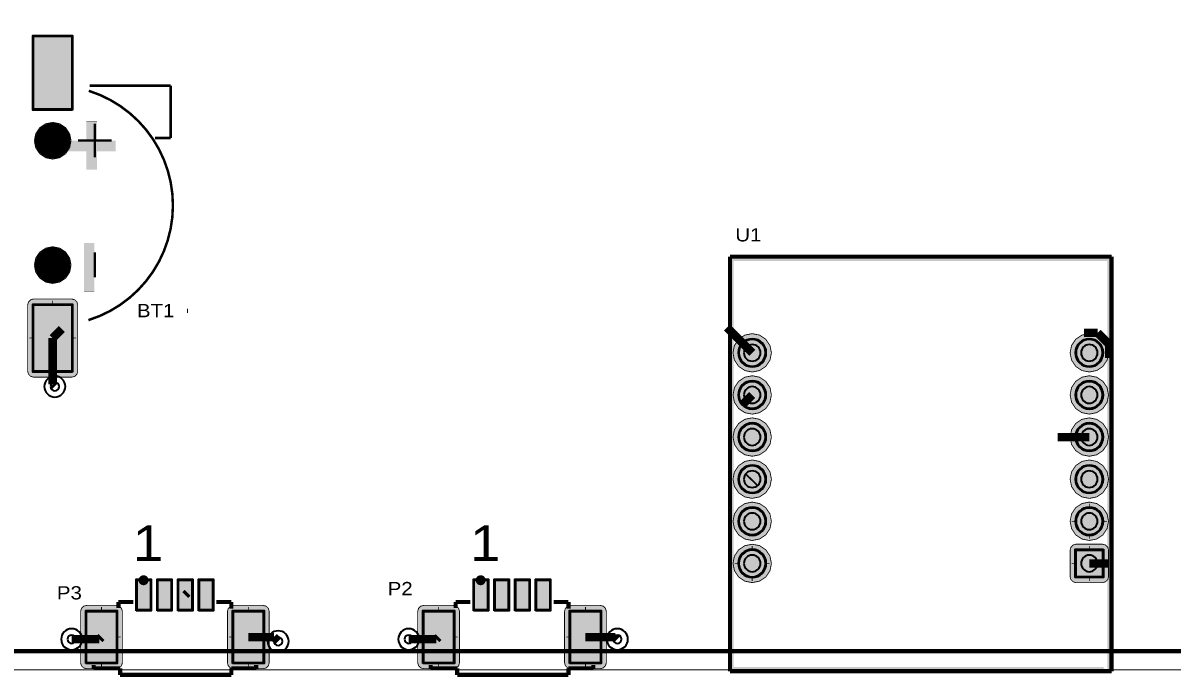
# Model space of a CAD drawing. Extents: x 0 to 215, y -148 to 39.
# Drawn here: x 72.1 to 141.4, y -108.1 to -68.6 of the extents above; entities that cross this region are included whole.
import ezdxf
from ezdxf.enums import TextEntityAlignment as Align

# ---------------------------------------------------------------- set-up
doc = ezdxf.new("R2010")
doc.units = 0
doc.header["$MEASUREMENT"] = 0
for name, color, linetype in [('BOARD-OUTLINE-LAYER', 6, 'CONTINUOUS'), ('BOTTOM-LAYER', 5, 'CONTINUOUS'), ('BOTTOM-PASTE-MASK-LAYER', 16, 'CONTINUOUS'), ('BOTTOM-SOLDER-MASK-LAYER', 200, 'CONTINUOUS'), ('DOCUMENT-LAYER', 7, 'CONTINUOUS'), ('HOLE-LAYER', 250, 'CONTINUOUS'), ('MULTI-LAYER', 9, 'CONTINUOUS'), ('TOP-LAYER', 1, 'CONTINUOUS'), ('TOP-PASTE-MASK-LAYER', 8, 'CONTINUOUS'), ('TOP-SILKSCREEN-LAYER', 40, 'CONTINUOUS'), ('TOP-SOLDER-MASK-LAYER', 216, 'CONTINUOUS')]:
    doc.layers.add(name, color=color, linetype=linetype)
doc.styles.get("Standard").update_dxf_attribs({"font": 'arial.ttf'})

msp = doc.modelspace()

# ---------------------------------------------------------------- hatches: boundary and pattern name
at = {"layer": 'BOTTOM-LAYER'}
for points in [[(72.806, -75.729), (72.89, -76.153), (73.131, -76.513), (73.49, -76.753), (73.914, -76.837), (74.338, -76.753), (74.698, -76.513), (74.938, -76.153), (75.022, -75.729), (74.938, -75.305), (74.698, -74.946), (74.338, -74.705), (73.914, -74.621), (73.49, -74.705), (73.131, -74.946), (72.89, -75.305)], [(72.806, -83.229), (72.89, -83.653), (73.131, -84.013), (73.49, -84.253), (73.914, -84.337), (74.338, -84.253), (74.698, -84.013), (74.938, -83.653), (75.022, -83.229), (74.938, -82.805), (74.698, -82.446), (74.338, -82.205), (73.914, -82.121), (73.49, -82.205), (73.131, -82.446), (72.89, -82.805)], [(117.236, -88.519), (117.148, -88.076), (116.897, -87.7), (116.521, -87.449), (116.078, -87.361), (115.635, -87.449), (115.259, -87.7), (115.008, -88.076), (114.92, -88.519), (115.008, -88.962), (115.259, -89.338), (115.635, -89.589), (116.078, -89.677), (116.521, -89.589), (116.897, -89.338), (117.148, -88.962)], [(115.278, -88.519, 1), (116.878, -88.519, 1)], [(137.556, -88.519), (137.468, -88.076), (137.217, -87.7), (136.841, -87.449), (136.398, -87.361), (135.955, -87.449), (135.579, -87.7), (135.328, -88.076), (135.24, -88.519), (135.328, -88.962), (135.579, -89.338), (135.955, -89.589), (136.398, -89.677), (136.841, -89.589), (137.217, -89.338), (137.468, -88.962)], [(135.598, -88.519, 1), (137.198, -88.519, 1)], [(117.236, -91.059), (117.148, -90.616), (116.897, -90.24), (116.521, -89.989), (116.078, -89.901), (115.635, -89.989), (115.259, -90.24), (115.008, -90.616), (114.92, -91.059), (115.008, -91.502), (115.259, -91.878), (115.635, -92.129), (116.078, -92.217), (116.521, -92.129), (116.897, -91.878), (117.148, -91.502)], [(115.278, -91.059, 1), (116.878, -91.059, 1)], [(135.598, -91.059, 1), (137.198, -91.059, 1)], [(117.236, -93.599), (117.148, -93.156), (116.897, -92.78), (116.521, -92.529), (116.078, -92.441), (115.635, -92.529), (115.259, -92.78), (115.008, -93.156), (114.92, -93.599), (115.008, -94.042), (115.259, -94.418), (115.635, -94.669), (116.078, -94.757), (116.521, -94.669), (116.897, -94.418), (117.148, -94.042)], [(115.278, -93.599, 1), (116.878, -93.599, 1)], [(137.556, -93.599), (137.468, -93.156), (137.217, -92.78), (136.841, -92.529), (136.398, -92.441), (135.955, -92.529), (135.579, -92.78), (135.328, -93.156), (135.24, -93.599), (135.328, -94.042), (135.579, -94.418), (135.955, -94.669), (136.398, -94.757), (136.841, -94.669), (137.217, -94.418), (137.468, -94.042)], [(135.598, -93.599, 1), (137.198, -93.599, 1)], [(117.236, -96.139), (117.148, -95.696), (116.897, -95.32), (116.521, -95.069), (116.078, -94.981), (115.635, -95.069), (115.259, -95.32), (115.008, -95.696), (114.92, -96.139), (115.008, -96.582), (115.259, -96.958), (115.635, -97.209), (116.078, -97.297), (116.521, -97.209), (116.897, -96.958), (117.148, -96.582)], [(115.278, -96.139, 1), (116.878, -96.139, 1)], [(137.556, -96.139), (137.468, -95.696), (137.217, -95.32), (136.841, -95.069), (136.398, -94.981), (135.955, -95.069), (135.579, -95.32), (135.328, -95.696), (135.24, -96.139), (135.328, -96.582), (135.579, -96.958), (135.955, -97.209), (136.398, -97.297), (136.841, -97.209), (137.217, -96.958), (137.468, -96.582)], [(135.598, -96.139, 1), (137.198, -96.139, 1)], [(117.236, -98.679), (117.148, -98.236), (116.897, -97.86), (116.521, -97.609), (116.078, -97.521), (115.635, -97.609), (115.259, -97.86), (115.008, -98.236), (114.92, -98.679), (115.008, -99.122), (115.259, -99.498), (115.635, -99.749), (116.078, -99.837), (116.521, -99.749), (116.897, -99.498), (117.148, -99.122)], [(137.556, -98.679), (137.468, -98.236), (137.217, -97.86), (136.841, -97.609), (136.398, -97.521), (135.955, -97.609), (135.579, -97.86), (135.328, -98.236), (135.24, -98.679), (135.328, -99.122), (135.579, -99.498), (135.955, -99.749), (136.398, -99.837), (136.841, -99.749), (137.217, -99.498), (137.468, -99.122)], [(115.278, -98.679, 1), (116.878, -98.679, 1)], [(135.598, -98.679, 1), (137.198, -98.679, 1)], [(117.236, -101.219), (117.148, -100.776), (116.897, -100.4), (116.521, -100.149), (116.078, -100.061), (115.635, -100.149), (115.259, -100.4), (115.008, -100.776), (114.92, -101.219), (115.008, -101.662), (115.259, -102.038), (115.635, -102.289), (116.078, -102.377), (116.521, -102.289), (116.897, -102.038), (117.148, -101.662)], [(115.278, -101.219, 1), (116.878, -101.219, 1)], [(135.598, -100.061), (135.419, -100.109), (135.288, -100.24), (135.24, -100.419), (135.24, -102.019), (135.288, -102.198), (135.419, -102.329), (135.598, -102.377), (137.198, -102.377), (137.377, -102.329), (137.508, -102.198), (137.556, -102.019), (137.556, -100.419), (137.508, -100.24), (137.377, -100.109), (137.198, -100.061)], [(137.198, -100.419), (137.198, -102.019), (135.598, -102.019), (135.598, -100.419)]]:
    msp.add_hatch(color=256, dxfattribs=at).paths.add_polyline_path(points)
at = {"layer": 'BOTTOM-PASTE-MASK-LAYER'}
for points in [[(115.278, -88.519, 1), (116.878, -88.519, 1)], [(135.598, -88.519, 1), (137.198, -88.519, 1)], [(115.278, -91.059, 1), (116.878, -91.059, 1)], [(135.598, -91.059, 1), (137.198, -91.059, 1)], [(115.278, -93.599, 1), (116.878, -93.599, 1)], [(135.598, -93.599, 1), (137.198, -93.599, 1)], [(115.278, -96.139, 1), (116.878, -96.139, 1)], [(135.598, -96.139, 1), (137.198, -96.139, 1)], [(115.278, -98.679, 1), (116.878, -98.679, 1)], [(135.598, -98.679, 1), (137.198, -98.679, 1)], [(115.278, -101.219, 1), (116.878, -101.219, 1)], [(137.198, -100.419), (137.198, -102.019), (135.598, -102.019), (135.598, -100.419)]]:
    msp.add_hatch(color=256, dxfattribs=at).paths.add_polyline_path(points)
at = {"layer": 'BOTTOM-SOLDER-MASK-LAYER'}
for points in [[(115.228, -88.519, 1), (116.928, -88.519, 1)], [(135.548, -88.519, 1), (137.248, -88.519, 1)], [(115.228, -91.059, 1), (116.928, -91.059, 1)], [(135.548, -91.059, 1), (137.248, -91.059, 1)], [(115.228, -93.599, 1), (116.928, -93.599, 1)], [(135.548, -93.599, 1), (137.248, -93.599, 1)], [(115.228, -96.139, 1), (116.928, -96.139, 1)], [(135.548, -96.139, 1), (137.248, -96.139, 1)], [(115.228, -98.679, 1), (116.928, -98.679, 1)], [(135.548, -98.679, 1), (137.248, -98.679, 1)], [(115.228, -101.219, 1), (116.928, -101.219, 1)], [(137.248, -100.369), (137.248, -102.069), (135.548, -102.069), (135.548, -100.369)]]:
    msp.add_hatch(color=256, dxfattribs=at).paths.add_polyline_path(points)
at = {"layer": 'DOCUMENT-LAYER'}
for points in [[(76.581, -74.549), (76.581, -77.47), (75.946, -77.47), (75.946, -74.549)], [(76.581, -74.549), (76.581, -77.47), (75.946, -77.47), (75.946, -74.549)], [(74.787, -75.731), (77.708, -75.731), (77.708, -76.366), (74.787, -76.366)], [(74.787, -75.731), (77.708, -75.731), (77.708, -76.366), (74.787, -76.366)], [(76.43, -81.901), (76.43, -84.822), (75.795, -84.822), (75.795, -81.901)], [(76.43, -81.901), (76.43, -84.822), (75.795, -84.822), (75.795, -81.901)], [(137.491, -107.579), (137.491, -82.976), (114.965, -82.976), (114.965, -107.462), (137.188, -107.462), (137.298, -107.526), (137.298, -107.653), (137.188, -107.716), (114.838, -107.716), (114.748, -107.679), (114.711, -107.589), (114.711, -82.849), (114.748, -82.759), (114.838, -82.722), (137.618, -82.722), (137.708, -82.759), (137.745, -82.849), (137.745, -107.579), (137.682, -107.689), (137.555, -107.689)], [(137.491, -107.579), (137.491, -82.976), (114.965, -82.976), (114.965, -107.462), (137.188, -107.462), (137.298, -107.526), (137.298, -107.653), (137.188, -107.716), (114.838, -107.716), (114.748, -107.679), (114.711, -107.589), (114.711, -82.849), (114.748, -82.759), (114.838, -82.722), (137.618, -82.722), (137.708, -82.759), (137.745, -82.849), (137.745, -107.579), (137.682, -107.689), (137.555, -107.689)]]:
    msp.add_hatch(color=256, dxfattribs=at).paths.add_polyline_path(points)
at = {"layer": 'HOLE-LAYER'}
for points in [[(115.578, -88.519, 1), (116.578, -88.519, 1)], [(135.898, -88.519, 1), (136.898, -88.519, 1)], [(115.578, -91.059, 1), (116.578, -91.059, 1)], [(135.898, -91.059, 1), (136.898, -91.059, 1)], [(115.578, -93.599, 1), (116.578, -93.599, 1)], [(135.898, -93.599, 1), (136.898, -93.599, 1)], [(115.578, -96.139, 1), (116.578, -96.139, 1)], [(135.898, -96.139, 1), (136.898, -96.139, 1)], [(115.578, -98.679, 1), (116.578, -98.679, 1)], [(135.898, -98.679, 1), (136.898, -98.679, 1)], [(115.578, -101.219, 1), (116.578, -101.219, 1)], [(135.898, -101.219, 1), (136.898, -101.219, 1)]]:
    msp.add_hatch(color=256, dxfattribs=at).paths.add_polyline_path(points)
at = {"layer": 'MULTI-LAYER'}
for points in [[(73.164, -75.729, 1), (74.664, -75.729, 1)], [(73.164, -75.729, 1), (74.664, -75.729, 1)], [(73.164, -83.229, 1), (74.664, -83.229, 1)], [(73.164, -83.229, 1), (74.664, -83.229, 1)], [(115.278, -88.519, 1), (116.878, -88.519, 1)], [(115.278, -88.519, 1), (116.878, -88.519, 1)], [(115.278, -88.519, 1), (116.878, -88.519, 1)], [(135.598, -88.519, 1), (137.198, -88.519, 1)], [(135.598, -88.519, 1), (137.198, -88.519, 1)], [(135.598, -88.519, 1), (137.198, -88.519, 1)], [(115.278, -91.059, 1), (116.878, -91.059, 1)], [(115.278, -91.059, 1), (116.878, -91.059, 1)], [(115.278, -91.059, 1), (116.878, -91.059, 1)], [(135.598, -91.059, 1), (137.198, -91.059, 1)], [(135.598, -91.059, 1), (137.198, -91.059, 1)], [(135.598, -91.059, 1), (137.198, -91.059, 1)], [(115.278, -93.599, 1), (116.878, -93.599, 1)], [(115.278, -93.599, 1), (116.878, -93.599, 1)], [(115.278, -93.599, 1), (116.878, -93.599, 1)], [(135.598, -93.599, 1), (137.198, -93.599, 1)], [(135.598, -93.599, 1), (137.198, -93.599, 1)], [(135.598, -93.599, 1), (137.198, -93.599, 1)], [(115.278, -96.139, 1), (116.878, -96.139, 1)], [(115.278, -96.139, 1), (116.878, -96.139, 1)], [(115.278, -96.139, 1), (116.878, -96.139, 1)], [(135.598, -96.139, 1), (137.198, -96.139, 1)], [(135.598, -96.139, 1), (137.198, -96.139, 1)], [(135.598, -96.139, 1), (137.198, -96.139, 1)], [(115.278, -98.679, 1), (116.878, -98.679, 1)], [(115.278, -98.679, 1), (116.878, -98.679, 1)], [(115.278, -98.679, 1), (116.878, -98.679, 1)], [(135.598, -98.679, 1), (137.198, -98.679, 1)], [(135.598, -98.679, 1), (137.198, -98.679, 1)], [(135.598, -98.679, 1), (137.198, -98.679, 1)], [(115.278, -101.219, 1), (116.878, -101.219, 1)], [(115.278, -101.219, 1), (116.878, -101.219, 1)], [(115.278, -101.219, 1), (116.878, -101.219, 1)], [(137.198, -100.419), (137.198, -102.019), (135.598, -102.019), (135.598, -100.419)], [(137.198, -100.419), (137.198, -102.019), (135.598, -102.019), (135.598, -100.419)], [(137.198, -100.419), (137.198, -102.019), (135.598, -102.019), (135.598, -100.419)]]:
    msp.add_hatch(color=256, dxfattribs=at).paths.add_polyline_path(points)
at = {"layer": 'TOP-LAYER'}
for points in [[(75.064, -73.829), (72.764, -73.829), (72.764, -69.429), (75.064, -69.429)], [(72.806, -75.729), (72.89, -76.153), (73.131, -76.513), (73.49, -76.753), (73.914, -76.837), (74.338, -76.753), (74.698, -76.513), (74.938, -76.153), (75.022, -75.729), (74.938, -75.305), (74.698, -74.946), (74.338, -74.705), (73.914, -74.621), (73.49, -74.705), (73.131, -74.946), (72.89, -75.305)], [(72.806, -83.229), (72.89, -83.653), (73.131, -84.013), (73.49, -84.253), (73.914, -84.337), (74.338, -84.253), (74.698, -84.013), (74.938, -83.653), (75.022, -83.229), (74.938, -82.805), (74.698, -82.446), (74.338, -82.205), (73.914, -82.121), (73.49, -82.205), (73.131, -82.446), (72.89, -82.805)], [(75.064, -89.987), (75.243, -89.939), (75.374, -89.808), (75.422, -89.629), (75.422, -85.629), (75.374, -85.45), (75.243, -85.319), (75.064, -85.271), (72.764, -85.271), (72.585, -85.319), (72.454, -85.45), (72.406, -85.629), (72.406, -89.629), (72.454, -89.808), (72.585, -89.939), (72.764, -89.987)], [(75.064, -89.629), (72.764, -89.629), (72.764, -85.629), (75.064, -85.629)], [(115.278, -88.519, 1), (116.878, -88.519, 1)], [(135.598, -88.519, 1), (137.198, -88.519, 1)], [(137.556, -91.059), (137.468, -90.616), (137.217, -90.24), (136.841, -89.989), (136.398, -89.901), (135.955, -89.989), (135.579, -90.24), (135.328, -90.616), (135.24, -91.059), (135.328, -91.502), (135.579, -91.878), (135.955, -92.129), (136.398, -92.217), (136.841, -92.129), (137.217, -91.878), (137.468, -91.502)], [(115.278, -91.059, 1), (116.878, -91.059, 1)], [(135.598, -91.059, 1), (137.198, -91.059, 1)], [(117.236, -93.599), (117.148, -93.156), (116.897, -92.78), (116.521, -92.529), (116.078, -92.441), (115.635, -92.529), (115.259, -92.78), (115.008, -93.156), (114.92, -93.599), (115.008, -94.042), (115.259, -94.418), (115.635, -94.669), (116.078, -94.757), (116.521, -94.669), (116.897, -94.418), (117.148, -94.042)], [(115.278, -93.599, 1), (116.878, -93.599, 1)], [(135.598, -93.599, 1), (137.198, -93.599, 1)], [(115.278, -96.139, 1), (116.878, -96.139, 1)], [(135.598, -96.139, 1), (137.198, -96.139, 1)], [(137.556, -98.679), (137.468, -98.236), (137.217, -97.86), (136.841, -97.609), (136.398, -97.521), (135.955, -97.609), (135.579, -97.86), (135.328, -98.236), (135.24, -98.679), (135.328, -99.122), (135.579, -99.498), (135.955, -99.749), (136.398, -99.837), (136.841, -99.749), (137.217, -99.498), (137.468, -99.122)], [(115.278, -98.679, 1), (116.878, -98.679, 1)], [(135.598, -98.679, 1), (137.198, -98.679, 1)], [(117.236, -101.219), (117.148, -100.776), (116.897, -100.4), (116.521, -100.149), (116.078, -100.061), (115.635, -100.149), (115.259, -100.4), (115.008, -100.776), (114.92, -101.219), (115.008, -101.662), (115.259, -102.038), (115.635, -102.289), (116.078, -102.377), (116.521, -102.289), (116.897, -102.038), (117.148, -101.662)], [(115.278, -101.219, 1), (116.878, -101.219, 1)], [(135.598, -100.061), (135.419, -100.109), (135.288, -100.24), (135.24, -100.419), (135.24, -102.019), (135.288, -102.198), (135.419, -102.329), (135.598, -102.377), (137.198, -102.377), (137.377, -102.329), (137.508, -102.198), (137.556, -102.019), (137.556, -100.419), (137.508, -100.24), (137.377, -100.109), (137.198, -100.061)], [(137.198, -100.419), (137.198, -102.019), (135.598, -102.019), (135.598, -100.419)], [(79.005, -104.028), (79.005, -102.228), (79.805, -102.228), (79.805, -104.028)], [(80.255, -104.028), (80.255, -102.228), (81.055, -102.228), (81.055, -104.028)], [(81.505, -104.028), (81.505, -102.228), (82.305, -102.228), (82.305, -104.028)], [(82.755, -104.028), (82.755, -102.228), (83.555, -102.228), (83.555, -104.028)], [(99.325, -104.028), (99.325, -102.228), (100.125, -102.228), (100.125, -104.028)], [(100.575, -104.028), (100.575, -102.228), (101.375, -102.228), (101.375, -104.028)], [(101.825, -104.028), (101.825, -102.228), (102.625, -102.228), (102.625, -104.028)], [(103.075, -104.028), (103.075, -102.228), (103.875, -102.228), (103.875, -104.028)], [(75.597, -107.211), (75.645, -107.39), (75.776, -107.521), (75.955, -107.569), (77.755, -107.569), (77.934, -107.521), (78.065, -107.39), (78.113, -107.211), (78.113, -104.111), (78.065, -103.931), (77.934, -103.8), (77.755, -103.752), (75.955, -103.752), (75.776, -103.8), (75.645, -103.931), (75.597, -104.111)], [(84.447, -107.211), (84.495, -107.39), (84.626, -107.521), (84.805, -107.569), (86.605, -107.569), (86.784, -107.521), (86.915, -107.39), (86.963, -107.211), (86.963, -104.111), (86.915, -103.931), (86.784, -103.8), (86.605, -103.752), (84.805, -103.752), (84.626, -103.8), (84.495, -103.931), (84.447, -104.111)], [(95.917, -107.211), (95.965, -107.39), (96.096, -107.521), (96.275, -107.569), (98.075, -107.569), (98.254, -107.521), (98.385, -107.39), (98.433, -107.211), (98.433, -104.111), (98.385, -103.931), (98.254, -103.8), (98.075, -103.752), (96.275, -103.752), (96.096, -103.8), (95.965, -103.931), (95.917, -104.111)], [(104.767, -107.211), (104.815, -107.39), (104.946, -107.521), (105.125, -107.569), (106.925, -107.569), (107.104, -107.521), (107.235, -107.39), (107.283, -107.211), (107.283, -104.111), (107.235, -103.931), (107.104, -103.8), (106.925, -103.752), (105.125, -103.752), (104.946, -103.8), (104.815, -103.931), (104.767, -104.111)], [(75.955, -107.211), (75.955, -104.111), (77.755, -104.111), (77.755, -107.211)], [(84.805, -107.211), (84.805, -104.111), (86.605, -104.111), (86.605, -107.211)], [(96.275, -107.211), (96.275, -104.111), (98.075, -104.111), (98.075, -107.211)], [(105.125, -107.211), (105.125, -104.111), (106.925, -104.111), (106.925, -107.211)]]:
    msp.add_hatch(color=256, dxfattribs=at).paths.add_polyline_path(points)
at = {"layer": 'TOP-PASTE-MASK-LAYER'}
for points in [[(75.064, -73.829), (72.764, -73.829), (72.764, -69.429), (75.064, -69.429)], [(75.064, -89.629), (72.764, -89.629), (72.764, -85.629), (75.064, -85.629)], [(115.278, -88.519, 1), (116.878, -88.519, 1)], [(135.598, -88.519, 1), (137.198, -88.519, 1)], [(115.278, -91.059, 1), (116.878, -91.059, 1)], [(135.598, -91.059, 1), (137.198, -91.059, 1)], [(115.278, -93.599, 1), (116.878, -93.599, 1)], [(135.598, -93.599, 1), (137.198, -93.599, 1)], [(115.278, -96.139, 1), (116.878, -96.139, 1)], [(135.598, -96.139, 1), (137.198, -96.139, 1)], [(115.278, -98.679, 1), (116.878, -98.679, 1)], [(135.598, -98.679, 1), (137.198, -98.679, 1)], [(115.278, -101.219, 1), (116.878, -101.219, 1)], [(137.198, -100.419), (137.198, -102.019), (135.598, -102.019), (135.598, -100.419)], [(79.005, -104.028), (79.005, -102.228), (79.805, -102.228), (79.805, -104.028)], [(80.255, -104.028), (80.255, -102.228), (81.055, -102.228), (81.055, -104.028)], [(81.505, -104.028), (81.505, -102.228), (82.305, -102.228), (82.305, -104.028)], [(82.755, -104.028), (82.755, -102.228), (83.555, -102.228), (83.555, -104.028)], [(99.325, -104.028), (99.325, -102.228), (100.125, -102.228), (100.125, -104.028)], [(100.575, -104.028), (100.575, -102.228), (101.375, -102.228), (101.375, -104.028)], [(101.825, -104.028), (101.825, -102.228), (102.625, -102.228), (102.625, -104.028)], [(103.075, -104.028), (103.075, -102.228), (103.875, -102.228), (103.875, -104.028)], [(75.955, -107.211), (75.955, -104.111), (77.755, -104.111), (77.755, -107.211)], [(84.805, -107.211), (84.805, -104.111), (86.605, -104.111), (86.605, -107.211)], [(96.275, -107.211), (96.275, -104.111), (98.075, -104.111), (98.075, -107.211)], [(105.125, -107.211), (105.125, -104.111), (106.925, -104.111), (106.925, -107.211)]]:
    msp.add_hatch(color=256, dxfattribs=at).paths.add_polyline_path(points)
at = {"layer": 'TOP-SOLDER-MASK-LAYER'}
for points in [[(75.114, -73.879), (72.714, -73.879), (72.714, -69.379), (75.114, -69.379)], [(75.114, -89.679), (72.714, -89.679), (72.714, -85.579), (75.114, -85.579)], [(115.228, -88.519, 1), (116.928, -88.519, 1)], [(135.548, -88.519, 1), (137.248, -88.519, 1)], [(115.228, -91.059, 1), (116.928, -91.059, 1)], [(135.548, -91.059, 1), (137.248, -91.059, 1)], [(115.228, -93.599, 1), (116.928, -93.599, 1)], [(135.548, -93.599, 1), (137.248, -93.599, 1)], [(115.228, -96.139, 1), (116.928, -96.139, 1)], [(135.548, -96.139, 1), (137.248, -96.139, 1)], [(115.228, -98.679, 1), (116.928, -98.679, 1)], [(135.548, -98.679, 1), (137.248, -98.679, 1)], [(115.228, -101.219, 1), (116.928, -101.219, 1)], [(137.248, -100.369), (137.248, -102.069), (135.548, -102.069), (135.548, -100.369)], [(78.955, -104.078), (78.955, -102.178), (79.855, -102.178), (79.855, -104.078)], [(80.205, -104.078), (80.205, -102.178), (81.105, -102.178), (81.105, -104.078)], [(81.455, -104.078), (81.455, -102.178), (82.355, -102.178), (82.355, -104.078)], [(82.705, -104.078), (82.705, -102.178), (83.605, -102.178), (83.605, -104.078)], [(99.275, -104.078), (99.275, -102.178), (100.175, -102.178), (100.175, -104.078)], [(100.525, -104.078), (100.525, -102.178), (101.425, -102.178), (101.425, -104.078)], [(101.775, -104.078), (101.775, -102.178), (102.675, -102.178), (102.675, -104.078)], [(103.025, -104.078), (103.025, -102.178), (103.925, -102.178), (103.925, -104.078)], [(75.905, -107.261), (75.905, -104.061), (77.805, -104.061), (77.805, -107.261)], [(84.755, -107.261), (84.755, -104.061), (86.655, -104.061), (86.655, -107.261)], [(96.225, -107.261), (96.225, -104.061), (98.125, -104.061), (98.125, -107.261)], [(105.075, -107.261), (105.075, -104.061), (106.975, -104.061), (106.975, -107.261)]]:
    msp.add_hatch(color=256, dxfattribs=at).paths.add_polyline_path(points)

# ---------------------------------------------------------------- linework, layer by layer
at = {"layer": 'BOARD-OUTLINE-LAYER', "const_width": 0.254}
msp.add_lwpolyline([(1.483, -103.017), (1.483, -2.017, -0.414), (4.983, 1.483), (178.984, 1.483, -0.414), (182.484, -2.017), (182.484, -103.017, -0.414), (178.984, -106.517), (4.983, -106.517, -0.414)], format="xyb", close=True, dxfattribs=at)
at = {"layer": 'BOTTOM-LAYER', "const_width": 0.0508}
for points in [[(177.5, -107.642), (3.5, -107.642), (2.801, -107.563), (2.137, -107.331), (1.541, -106.957), (1.044, -106.459), (0.669, -105.863), (0.437, -105.199), (0.358, -104.5), (0.358, -3.5), (0.437, -2.801), (0.669, -2.137), (1.044, -1.541), (1.541, -1.044), (2.137, -0.669), (2.801, -0.437), (3.5, -0.358), (177.5, -0.358)], [(136.398, -97.882), (136.398, -97.623)], [(135.601, -98.679), (135.342, -98.679)], [(137.196, -98.679), (137.455, -98.679)], [(136.398, -99.477), (136.398, -99.736)], [(116.078, -100.422), (116.078, -100.163)], [(136.398, -100.422), (136.398, -100.163)], [(115.281, -101.219), (115.022, -101.219)], [(116.876, -101.219), (117.135, -101.219)], [(135.601, -101.219), (135.342, -101.219)], [(137.196, -101.219), (137.455, -101.219)], [(116.078, -102.017), (116.078, -102.276)], [(136.398, -102.017), (136.398, -102.276)]]:
    msp.add_lwpolyline(points, dxfattribs=at)
for points in [[(72.806, -75.729), (72.89, -76.153), (73.131, -76.513), (73.49, -76.753), (73.914, -76.837), (74.338, -76.753), (74.698, -76.513), (74.938, -76.153), (75.022, -75.729), (74.938, -75.305), (74.698, -74.946), (74.338, -74.705), (73.914, -74.621), (73.49, -74.705), (73.131, -74.946), (72.89, -75.305)], [(72.806, -83.229), (72.89, -83.653), (73.131, -84.013), (73.49, -84.253), (73.914, -84.337), (74.338, -84.253), (74.698, -84.013), (74.938, -83.653), (75.022, -83.229), (74.938, -82.805), (74.698, -82.446), (74.338, -82.205), (73.914, -82.121), (73.49, -82.205), (73.131, -82.446), (72.89, -82.805)], [(117.236, -88.519), (117.148, -88.076), (116.897, -87.7), (116.521, -87.449), (116.078, -87.361), (115.635, -87.449), (115.259, -87.7), (115.008, -88.076), (114.92, -88.519), (115.008, -88.962), (115.259, -89.338), (115.635, -89.589), (116.078, -89.677), (116.521, -89.589), (116.897, -89.338), (117.148, -88.962)], [(137.556, -88.519), (137.468, -88.076), (137.217, -87.7), (136.841, -87.449), (136.398, -87.361), (135.955, -87.449), (135.579, -87.7), (135.328, -88.076), (135.24, -88.519), (135.328, -88.962), (135.579, -89.338), (135.955, -89.589), (136.398, -89.677), (136.841, -89.589), (137.217, -89.338), (137.468, -88.962)], [(117.236, -91.059), (117.148, -90.616), (116.897, -90.24), (116.521, -89.989), (116.078, -89.901), (115.635, -89.989), (115.259, -90.24), (115.008, -90.616), (114.92, -91.059), (115.008, -91.502), (115.259, -91.878), (115.635, -92.129), (116.078, -92.217), (116.521, -92.129), (116.897, -91.878), (117.148, -91.502)], [(117.236, -93.599), (117.148, -93.156), (116.897, -92.78), (116.521, -92.529), (116.078, -92.441), (115.635, -92.529), (115.259, -92.78), (115.008, -93.156), (114.92, -93.599), (115.008, -94.042), (115.259, -94.418), (115.635, -94.669), (116.078, -94.757), (116.521, -94.669), (116.897, -94.418), (117.148, -94.042)], [(137.556, -93.599), (137.468, -93.156), (137.217, -92.78), (136.841, -92.529), (136.398, -92.441), (135.955, -92.529), (135.579, -92.78), (135.328, -93.156), (135.24, -93.599), (135.328, -94.042), (135.579, -94.418), (135.955, -94.669), (136.398, -94.757), (136.841, -94.669), (137.217, -94.418), (137.468, -94.042)], [(117.236, -96.139), (117.148, -95.696), (116.897, -95.32), (116.521, -95.069), (116.078, -94.981), (115.635, -95.069), (115.259, -95.32), (115.008, -95.696), (114.92, -96.139), (115.008, -96.582), (115.259, -96.958), (115.635, -97.209), (116.078, -97.297), (116.521, -97.209), (116.897, -96.958), (117.148, -96.582)], [(137.556, -96.139), (137.468, -95.696), (137.217, -95.32), (136.841, -95.069), (136.398, -94.981), (135.955, -95.069), (135.579, -95.32), (135.328, -95.696), (135.24, -96.139), (135.328, -96.582), (135.579, -96.958), (135.955, -97.209), (136.398, -97.297), (136.841, -97.209), (137.217, -96.958), (137.468, -96.582)], [(117.236, -98.679), (117.148, -98.236), (116.897, -97.86), (116.521, -97.609), (116.078, -97.521), (115.635, -97.609), (115.259, -97.86), (115.008, -98.236), (114.92, -98.679), (115.008, -99.122), (115.259, -99.498), (115.635, -99.749), (116.078, -99.837), (116.521, -99.749), (116.897, -99.498), (117.148, -99.122)], [(137.556, -98.679), (137.468, -98.236), (137.217, -97.86), (136.841, -97.609), (136.398, -97.521), (135.955, -97.609), (135.579, -97.86), (135.328, -98.236), (135.24, -98.679), (135.328, -99.122), (135.579, -99.498), (135.955, -99.749), (136.398, -99.837), (136.841, -99.749), (137.217, -99.498), (137.468, -99.122)], [(117.236, -101.219), (117.148, -100.776), (116.897, -100.4), (116.521, -100.149), (116.078, -100.061), (115.635, -100.149), (115.259, -100.4), (115.008, -100.776), (114.92, -101.219), (115.008, -101.662), (115.259, -102.038), (115.635, -102.289), (116.078, -102.377), (116.521, -102.289), (116.897, -102.038), (117.148, -101.662)], [(135.598, -100.061), (135.419, -100.109), (135.288, -100.24), (135.24, -100.419), (135.24, -102.019), (135.288, -102.198), (135.419, -102.329), (135.598, -102.377), (137.198, -102.377), (137.377, -102.329), (137.508, -102.198), (137.556, -102.019), (137.556, -100.419), (137.508, -100.24), (137.377, -100.109), (137.198, -100.061)]]:
    msp.add_lwpolyline(points, close=True, dxfattribs=at)
at = {"layer": 'BOTTOM-LAYER'}
for points in [[(115.278, -88.519, 1), (116.878, -88.519, 1)], [(115.278, -91.059, 1), (116.878, -91.059, 1)], [(115.278, -93.599, 1), (116.878, -93.599, 1)], [(115.278, -96.139, 1), (116.878, -96.139, 1)], [(115.278, -98.679, 1), (116.878, -98.679, 1)], [(115.278, -101.219, 1), (116.878, -101.219, 1)]]:
    msp.add_lwpolyline(points, format="xyb", close=True, dxfattribs=at)
for points in [[(135.598, -88.519, 1), (137.198, -88.519), (137.198, -88.519, 1), (135.598, -88.519)], [(135.598, -91.059, 1), (137.198, -91.059), (137.198, -91.059, 1), (135.598, -91.059)], [(135.598, -93.599, 1), (137.198, -93.599), (137.198, -93.599, 1), (135.598, -93.599)], [(135.598, -96.139, 1), (137.198, -96.139), (137.198, -96.139, 1), (135.598, -96.139)], [(135.598, -98.679, 1), (137.198, -98.679), (137.198, -98.679, 1), (135.598, -98.679)]]:
    msp.add_lwpolyline(points, format="xyb", dxfattribs=at)
msp.add_lwpolyline([(137.198, -100.419), (137.198, -102.019), (135.598, -102.019), (135.598, -100.419)], close=True, dxfattribs=at)
at = {"layer": 'BOTTOM-PASTE-MASK-LAYER'}
for points in [[(115.278, -88.519, 1), (116.878, -88.519, 1)], [(115.278, -91.059, 1), (116.878, -91.059, 1)], [(115.278, -93.599, 1), (116.878, -93.599, 1)], [(115.278, -96.139, 1), (116.878, -96.139, 1)], [(115.278, -98.679, 1), (116.878, -98.679, 1)], [(115.278, -101.219, 1), (116.878, -101.219, 1)]]:
    msp.add_lwpolyline(points, format="xyb", close=True, dxfattribs=at)
for points in [[(135.598, -88.519, 1), (137.198, -88.519), (137.198, -88.519, 1), (135.598, -88.519)], [(135.598, -91.059, 1), (137.198, -91.059), (137.198, -91.059, 1), (135.598, -91.059)], [(135.598, -93.599, 1), (137.198, -93.599), (137.198, -93.599, 1), (135.598, -93.599)], [(135.598, -96.139, 1), (137.198, -96.139), (137.198, -96.139, 1), (135.598, -96.139)], [(135.598, -98.679, 1), (137.198, -98.679), (137.198, -98.679, 1), (135.598, -98.679)]]:
    msp.add_lwpolyline(points, format="xyb", dxfattribs=at)
msp.add_lwpolyline([(137.198, -100.419), (137.198, -102.019), (135.598, -102.019), (135.598, -100.419)], close=True, dxfattribs=at)
at = {"layer": 'BOTTOM-SOLDER-MASK-LAYER'}
for points in [[(115.228, -88.519, 1), (116.928, -88.519, 1)], [(135.548, -88.519, 1), (137.248, -88.519, 1)], [(115.228, -91.059, 1), (116.928, -91.059, 1)], [(135.548, -91.059, 1), (137.248, -91.059, 1)], [(115.228, -93.599, 1), (116.928, -93.599, 1)], [(135.548, -93.599, 1), (137.248, -93.599, 1)], [(115.228, -96.139, 1), (116.928, -96.139, 1)], [(135.548, -96.139, 1), (137.248, -96.139, 1)], [(115.228, -98.679, 1), (116.928, -98.679, 1)], [(135.548, -98.679, 1), (137.248, -98.679, 1)], [(115.228, -101.219, 1), (116.928, -101.219, 1)]]:
    msp.add_lwpolyline(points, format="xyb", close=True, dxfattribs=at)
msp.add_lwpolyline([(137.248, -100.369), (137.248, -102.069), (135.548, -102.069), (135.548, -100.369)], close=True, dxfattribs=at)
at = {"layer": 'DOCUMENT-LAYER', "const_width": 0.00508}
for points in [[(76.581, -74.549), (76.581, -77.47), (75.946, -77.47), (75.946, -74.549)], [(76.581, -74.549), (76.581, -77.47), (75.946, -77.47), (75.946, -74.549)], [(74.787, -75.731), (77.708, -75.731), (77.708, -76.366), (74.787, -76.366)], [(74.787, -75.731), (77.708, -75.731), (77.708, -76.366), (74.787, -76.366)], [(76.43, -81.901), (76.43, -84.822), (75.795, -84.822), (75.795, -81.901)], [(76.43, -81.901), (76.43, -84.822), (75.795, -84.822), (75.795, -81.901)], [(137.491, -107.579), (137.491, -82.976), (114.965, -82.976), (114.965, -107.462), (137.188, -107.462), (137.298, -107.526), (137.298, -107.653), (137.188, -107.716), (114.838, -107.716), (114.748, -107.679), (114.711, -107.589), (114.711, -82.849), (114.748, -82.759), (114.838, -82.722), (137.618, -82.722), (137.708, -82.759), (137.745, -82.849), (137.745, -107.579), (137.682, -107.689), (137.555, -107.689)], [(137.491, -107.579), (137.491, -82.976), (114.965, -82.976), (114.965, -107.462), (137.188, -107.462), (137.298, -107.526), (137.298, -107.653), (137.188, -107.716), (114.838, -107.716), (114.748, -107.679), (114.711, -107.589), (114.711, -82.849), (114.748, -82.759), (114.838, -82.722), (137.618, -82.722), (137.708, -82.759), (137.745, -82.849), (137.745, -107.579), (137.682, -107.689), (137.555, -107.689)]]:
    msp.add_lwpolyline(points, close=True, dxfattribs=at)
at = {"layer": 'DOCUMENT-LAYER', "const_width": 0.5}
for points in [[(73.664, -75.718, 1), (74.164, -75.718), (74.164, -75.718, 1), (73.664, -75.718)], [(73.664, -75.718, 1), (74.164, -75.718), (74.164, -75.718, 1), (73.664, -75.718)], [(73.664, -83.211, 1), (74.164, -83.211), (74.164, -83.211, 1), (73.664, -83.211)], [(73.664, -83.211, 1), (74.164, -83.211), (74.164, -83.211, 1), (73.664, -83.211)]]:
    msp.add_lwpolyline(points, format="xyb", dxfattribs=at)
at = {"layer": 'DOCUMENT-LAYER', "const_width": 0.3}
for points in [[(79.241, -102.234, 1), (79.541, -102.234, 1)], [(79.241, -102.234, 1), (79.541, -102.234, 1)], [(99.561, -102.234, 1), (99.861, -102.234, 1)], [(99.561, -102.234, 1), (99.861, -102.234, 1)]]:
    msp.add_lwpolyline(points, format="xyb", close=True, dxfattribs=at)
at = {"layer": 'HOLE-LAYER'}
for points in [[(115.578, -88.519, 1), (116.578, -88.519, 1)], [(73.787, -90.551, 1), (74.295, -90.551, 1)], [(115.578, -91.059, 1), (116.578, -91.059, 1)], [(115.578, -93.599, 1), (116.578, -93.599, 1)], [(115.578, -96.139, 1), (116.578, -96.139, 1)], [(115.578, -98.679, 1), (116.578, -98.679, 1)], [(115.578, -101.219, 1), (116.578, -101.219, 1)], [(74.803, -105.791, 1), (75.311, -105.791, 1)], [(87.249, -105.918, 1), (87.757, -105.918, 1)], [(95.123, -105.791, 1), (95.631, -105.791, 1)], [(107.696, -105.791, 1), (108.204, -105.791, 1)]]:
    msp.add_lwpolyline(points, format="xyb", close=True, dxfattribs=at)
for points in [[(135.898, -88.519, 1), (136.898, -88.519), (136.898, -88.519, 1), (135.898, -88.519)], [(135.898, -91.059, 1), (136.898, -91.059), (136.898, -91.059, 1), (135.898, -91.059)], [(135.898, -93.599, 1), (136.898, -93.599), (136.898, -93.599, 1), (135.898, -93.599)], [(135.898, -96.139, 1), (136.898, -96.139), (136.898, -96.139, 1), (135.898, -96.139)], [(135.898, -98.679, 1), (136.898, -98.679), (136.898, -98.679, 1), (135.898, -98.679)], [(135.898, -101.219, 1), (136.898, -101.219), (136.898, -101.219, 1), (135.898, -101.219)]]:
    msp.add_lwpolyline(points, format="xyb", dxfattribs=at)
at = {"layer": 'MULTI-LAYER', "const_width": 0.645}
for points in [[(73.164, -75.729, 1), (74.664, -75.729, 1)], [(73.164, -75.729, 1), (74.664, -75.729, 1)], [(73.164, -83.229, 1), (74.664, -83.229, 1)], [(73.164, -83.229, 1), (74.664, -83.229, 1)]]:
    msp.add_lwpolyline(points, format="xyb", close=True, dxfattribs=at)
at = {"layer": 'MULTI-LAYER'}
for points in [[(115.278, -88.519, 1), (116.878, -88.519, 1)], [(115.278, -88.519, 1), (116.878, -88.519, 1)], [(115.278, -88.519, 1), (116.878, -88.519, 1)], [(73.406, -90.551, 1), (74.676, -90.551, 1)], [(115.278, -91.059, 1), (116.878, -91.059, 1)], [(115.278, -91.059, 1), (116.878, -91.059, 1)], [(115.278, -91.059, 1), (116.878, -91.059, 1)], [(115.278, -93.599, 1), (116.878, -93.599, 1)], [(115.278, -93.599, 1), (116.878, -93.599, 1)], [(115.278, -93.599, 1), (116.878, -93.599, 1)], [(115.278, -96.139, 1), (116.878, -96.139, 1)], [(115.278, -96.139, 1), (116.878, -96.139, 1)], [(115.278, -96.139, 1), (116.878, -96.139, 1)], [(115.278, -98.679, 1), (116.878, -98.679, 1)], [(115.278, -98.679, 1), (116.878, -98.679, 1)], [(115.278, -98.679, 1), (116.878, -98.679, 1)], [(115.278, -101.219, 1), (116.878, -101.219, 1)], [(115.278, -101.219, 1), (116.878, -101.219, 1)], [(115.278, -101.219, 1), (116.878, -101.219, 1)], [(74.422, -105.791, 1), (75.692, -105.791, 1)], [(94.742, -105.791, 1), (96.012, -105.791, 1)], [(107.315, -105.791, 1), (108.585, -105.791, 1)], [(86.868, -105.918, 1), (88.138, -105.918, 1)]]:
    msp.add_lwpolyline(points, format="xyb", close=True, dxfattribs=at)
for points in [[(135.598, -88.519, 1), (137.198, -88.519), (137.198, -88.519, 1), (135.598, -88.519)], [(135.598, -88.519, 1), (137.198, -88.519), (137.198, -88.519, 1), (135.598, -88.519)], [(135.598, -88.519, 1), (137.198, -88.519), (137.198, -88.519, 1), (135.598, -88.519)], [(135.598, -91.059, 1), (137.198, -91.059), (137.198, -91.059, 1), (135.598, -91.059)], [(135.598, -91.059, 1), (137.198, -91.059), (137.198, -91.059, 1), (135.598, -91.059)], [(135.598, -91.059, 1), (137.198, -91.059), (137.198, -91.059, 1), (135.598, -91.059)], [(135.598, -93.599, 1), (137.198, -93.599), (137.198, -93.599, 1), (135.598, -93.599)], [(135.598, -93.599, 1), (137.198, -93.599), (137.198, -93.599, 1), (135.598, -93.599)], [(135.598, -93.599, 1), (137.198, -93.599), (137.198, -93.599, 1), (135.598, -93.599)], [(135.598, -96.139, 1), (137.198, -96.139), (137.198, -96.139, 1), (135.598, -96.139)], [(135.598, -96.139, 1), (137.198, -96.139), (137.198, -96.139, 1), (135.598, -96.139)], [(135.598, -96.139, 1), (137.198, -96.139), (137.198, -96.139, 1), (135.598, -96.139)], [(135.598, -98.679, 1), (137.198, -98.679), (137.198, -98.679, 1), (135.598, -98.679)], [(135.598, -98.679, 1), (137.198, -98.679), (137.198, -98.679, 1), (135.598, -98.679)], [(135.598, -98.679, 1), (137.198, -98.679), (137.198, -98.679, 1), (135.598, -98.679)]]:
    msp.add_lwpolyline(points, format="xyb", dxfattribs=at)
msp.add_lwpolyline([(137.198, -100.419), (137.198, -102.019), (135.598, -102.019), (135.598, -100.419)], close=True, dxfattribs=at)
msp.add_lwpolyline([(137.198, -100.419), (137.198, -102.019), (135.598, -102.019), (135.598, -100.419)], close=True, dxfattribs=at)
msp.add_lwpolyline([(137.198, -100.419), (137.198, -102.019), (135.598, -102.019), (135.598, -100.419)], close=True, dxfattribs=at)
at = {"layer": 'TOP-LAYER'}
for points, const_width in [([(177.5, -107.642), (3.5, -107.642), (2.801, -107.563), (2.137, -107.331), (1.541, -106.957), (1.044, -106.459), (0.669, -105.863), (0.437, -105.199), (0.358, -104.5), (0.358, -3.5), (0.437, -2.801), (0.669, -2.137), (1.044, -1.541), (1.541, -1.044), (2.137, -0.669), (2.801, -0.437), (3.5, -0.358), (177.5, -0.358)], 0.0508), ([(73.914, -85.632), (73.914, -85.373)], 0.0508), ([(82.042, -86.112), (82.042, -85.852)], 0.0508), ([(74.459, -87.084), (73.914, -87.629)], 0.508), ([(114.554, -86.995), (116.078, -88.519)], 0.508), ([(136.898, -87.313), (136.081, -87.313)], 0.508), ([(137.604, -88.02), (136.898, -87.313)], 0.508), ([(72.767, -87.629), (72.508, -87.629)], 0.0508), ([(73.914, -87.629), (73.914, -90.424)], 0.508), ([(75.062, -87.629), (75.321, -87.629)], 0.0508), ([(137.604, -88.836), (137.604, -88.02)], 0.508), ([(73.914, -89.627), (73.914, -89.886)], 0.0508), ([(73.914, -90.424), (74.041, -90.551)], 0.508), ([(116.078, -91.059), (115.554, -91.583)], 0.508), ([(134.493, -93.599), (136.398, -93.599)], 0.508), ([(116.007, -96.211), (116.078, -96.139)], 0.889), ([(136.398, -97.882), (136.398, -97.623)], 0.0508), ([(135.601, -98.679), (135.342, -98.679)], 0.0508), ([(137.196, -98.679), (137.455, -98.679)], 0.0508), ([(136.398, -99.477), (136.398, -99.736)], 0.0508), ([(116.078, -100.422), (116.078, -100.163)], 0.0508), ([(136.398, -100.422), (136.398, -100.163)], 0.0508), ([(137.541, -101.219), (136.398, -101.219)], 0.508), ([(115.281, -101.219), (115.022, -101.219)], 0.0508), ([(116.876, -101.219), (117.135, -101.219)], 0.0508), ([(135.601, -101.219), (135.342, -101.219)], 0.0508), ([(137.196, -101.219), (137.455, -101.219)], 0.0508), ([(116.078, -102.017), (116.078, -102.276)], 0.0508), ([(136.398, -102.017), (136.398, -102.276)], 0.0508), ([(82.042, -102.991), (81.905, -103.128)], 0.508), ([(76.855, -104.113), (76.855, -103.854)], 0.0508), ([(85.705, -104.113), (85.705, -103.854)], 0.0508), ([(97.175, -104.113), (97.175, -103.854)], 0.0508), ([(106.025, -104.113), (106.025, -103.854)], 0.0508), ([(75.057, -105.791), (76.724, -105.791)], 0.508), ([(75.958, -105.661), (75.699, -105.661)], 0.0508), ([(76.724, -105.791), (76.855, -105.661)], 0.508), ([(77.753, -105.661), (78.012, -105.661)], 0.0508), ([(84.808, -105.661), (84.549, -105.661)], 0.0508), ([(87.245, -105.661), (85.705, -105.661)], 0.508), ([(86.603, -105.661), (86.862, -105.661)], 0.0508), ([(87.503, -105.918), (87.245, -105.661)], 0.508), ([(95.377, -105.791), (97.044, -105.791)], 0.508), ([(96.278, -105.661), (96.019, -105.661)], 0.0508), ([(97.044, -105.791), (97.175, -105.661)], 0.508), ([(98.073, -105.661), (98.332, -105.661)], 0.0508), ([(105.128, -105.661), (104.869, -105.661)], 0.0508), ([(107.82, -105.661), (106.025, -105.661)], 0.508), ([(106.923, -105.661), (107.182, -105.661)], 0.0508), ([(107.95, -105.791), (107.82, -105.661)], 0.508), ([(76.855, -107.208), (76.855, -107.467)], 0.0508), ([(85.705, -107.208), (85.705, -107.467)], 0.0508), ([(97.175, -107.208), (97.175, -107.467)], 0.0508), ([(106.025, -107.208), (106.025, -107.467)], 0.0508)]:
    msp.add_lwpolyline(points, dxfattribs=dict(at, const_width=const_width))
for points in [[(75.064, -73.829), (72.764, -73.829), (72.764, -69.429), (75.064, -69.429)], [(75.064, -89.629), (72.764, -89.629), (72.764, -85.629), (75.064, -85.629)], [(137.198, -100.419), (137.198, -102.019), (135.598, -102.019), (135.598, -100.419)], [(79.005, -104.028), (79.005, -102.228), (79.805, -102.228), (79.805, -104.028)], [(80.255, -104.028), (80.255, -102.228), (81.055, -102.228), (81.055, -104.028)], [(81.505, -104.028), (81.505, -102.228), (82.305, -102.228), (82.305, -104.028)], [(82.755, -104.028), (82.755, -102.228), (83.555, -102.228), (83.555, -104.028)], [(99.325, -104.028), (99.325, -102.228), (100.125, -102.228), (100.125, -104.028)], [(100.575, -104.028), (100.575, -102.228), (101.375, -102.228), (101.375, -104.028)], [(101.825, -104.028), (101.825, -102.228), (102.625, -102.228), (102.625, -104.028)], [(103.075, -104.028), (103.075, -102.228), (103.875, -102.228), (103.875, -104.028)], [(75.955, -107.211), (75.955, -104.111), (77.755, -104.111), (77.755, -107.211)], [(84.805, -107.211), (84.805, -104.111), (86.605, -104.111), (86.605, -107.211)], [(96.275, -107.211), (96.275, -104.111), (98.075, -104.111), (98.075, -107.211)], [(105.125, -107.211), (105.125, -104.111), (106.925, -104.111), (106.925, -107.211)]]:
    msp.add_lwpolyline(points, close=True, dxfattribs=at)
at = {"layer": 'TOP-LAYER', "const_width": 0.0508}
for points in [[(72.806, -75.729), (72.89, -76.153), (73.131, -76.513), (73.49, -76.753), (73.914, -76.837), (74.338, -76.753), (74.698, -76.513), (74.938, -76.153), (75.022, -75.729), (74.938, -75.305), (74.698, -74.946), (74.338, -74.705), (73.914, -74.621), (73.49, -74.705), (73.131, -74.946), (72.89, -75.305)], [(72.806, -83.229), (72.89, -83.653), (73.131, -84.013), (73.49, -84.253), (73.914, -84.337), (74.338, -84.253), (74.698, -84.013), (74.938, -83.653), (75.022, -83.229), (74.938, -82.805), (74.698, -82.446), (74.338, -82.205), (73.914, -82.121), (73.49, -82.205), (73.131, -82.446), (72.89, -82.805)], [(75.064, -89.987), (75.243, -89.939), (75.374, -89.808), (75.422, -89.629), (75.422, -85.629), (75.374, -85.45), (75.243, -85.319), (75.064, -85.271), (72.764, -85.271), (72.585, -85.319), (72.454, -85.45), (72.406, -85.629), (72.406, -89.629), (72.454, -89.808), (72.585, -89.939), (72.764, -89.987)], [(137.556, -91.059), (137.468, -90.616), (137.217, -90.24), (136.841, -89.989), (136.398, -89.901), (135.955, -89.989), (135.579, -90.24), (135.328, -90.616), (135.24, -91.059), (135.328, -91.502), (135.579, -91.878), (135.955, -92.129), (136.398, -92.217), (136.841, -92.129), (137.217, -91.878), (137.468, -91.502)], [(117.236, -93.599), (117.148, -93.156), (116.897, -92.78), (116.521, -92.529), (116.078, -92.441), (115.635, -92.529), (115.259, -92.78), (115.008, -93.156), (114.92, -93.599), (115.008, -94.042), (115.259, -94.418), (115.635, -94.669), (116.078, -94.757), (116.521, -94.669), (116.897, -94.418), (117.148, -94.042)], [(137.556, -98.679), (137.468, -98.236), (137.217, -97.86), (136.841, -97.609), (136.398, -97.521), (135.955, -97.609), (135.579, -97.86), (135.328, -98.236), (135.24, -98.679), (135.328, -99.122), (135.579, -99.498), (135.955, -99.749), (136.398, -99.837), (136.841, -99.749), (137.217, -99.498), (137.468, -99.122)], [(117.236, -101.219), (117.148, -100.776), (116.897, -100.4), (116.521, -100.149), (116.078, -100.061), (115.635, -100.149), (115.259, -100.4), (115.008, -100.776), (114.92, -101.219), (115.008, -101.662), (115.259, -102.038), (115.635, -102.289), (116.078, -102.377), (116.521, -102.289), (116.897, -102.038), (117.148, -101.662)], [(135.598, -100.061), (135.419, -100.109), (135.288, -100.24), (135.24, -100.419), (135.24, -102.019), (135.288, -102.198), (135.419, -102.329), (135.598, -102.377), (137.198, -102.377), (137.377, -102.329), (137.508, -102.198), (137.556, -102.019), (137.556, -100.419), (137.508, -100.24), (137.377, -100.109), (137.198, -100.061)], [(75.597, -107.211), (75.645, -107.39), (75.776, -107.521), (75.955, -107.569), (77.755, -107.569), (77.934, -107.521), (78.065, -107.39), (78.113, -107.211), (78.113, -104.111), (78.065, -103.931), (77.934, -103.8), (77.755, -103.752), (75.955, -103.752), (75.776, -103.8), (75.645, -103.931), (75.597, -104.111)], [(84.447, -107.211), (84.495, -107.39), (84.626, -107.521), (84.805, -107.569), (86.605, -107.569), (86.784, -107.521), (86.915, -107.39), (86.963, -107.211), (86.963, -104.111), (86.915, -103.931), (86.784, -103.8), (86.605, -103.752), (84.805, -103.752), (84.626, -103.8), (84.495, -103.931), (84.447, -104.111)], [(95.917, -107.211), (95.965, -107.39), (96.096, -107.521), (96.275, -107.569), (98.075, -107.569), (98.254, -107.521), (98.385, -107.39), (98.433, -107.211), (98.433, -104.111), (98.385, -103.931), (98.254, -103.8), (98.075, -103.752), (96.275, -103.752), (96.096, -103.8), (95.965, -103.931), (95.917, -104.111)], [(104.767, -107.211), (104.815, -107.39), (104.946, -107.521), (105.125, -107.569), (106.925, -107.569), (107.104, -107.521), (107.235, -107.39), (107.283, -107.211), (107.283, -104.111), (107.235, -103.931), (107.104, -103.8), (106.925, -103.752), (105.125, -103.752), (104.946, -103.8), (104.815, -103.931), (104.767, -104.111)]]:
    msp.add_lwpolyline(points, close=True, dxfattribs=at)
at = {"layer": 'TOP-LAYER'}
for points in [[(115.278, -88.519, 1), (116.878, -88.519, 1)], [(115.278, -91.059, 1), (116.878, -91.059, 1)], [(115.278, -93.599, 1), (116.878, -93.599, 1)], [(115.278, -96.139, 1), (116.878, -96.139, 1)], [(115.278, -98.679, 1), (116.878, -98.679, 1)], [(115.278, -101.219, 1), (116.878, -101.219, 1)]]:
    msp.add_lwpolyline(points, format="xyb", close=True, dxfattribs=at)
for points in [[(135.598, -88.519, 1), (137.198, -88.519), (137.198, -88.519, 1), (135.598, -88.519)], [(135.598, -91.059, 1), (137.198, -91.059), (137.198, -91.059, 1), (135.598, -91.059)], [(135.598, -93.599, 1), (137.198, -93.599), (137.198, -93.599, 1), (135.598, -93.599)], [(135.598, -96.139, 1), (137.198, -96.139), (137.198, -96.139, 1), (135.598, -96.139)], [(135.598, -98.679, 1), (137.198, -98.679), (137.198, -98.679, 1), (135.598, -98.679)]]:
    msp.add_lwpolyline(points, format="xyb", dxfattribs=at)
at = {"layer": 'TOP-PASTE-MASK-LAYER'}
for points in [[(75.064, -73.829), (72.764, -73.829), (72.764, -69.429), (75.064, -69.429)], [(75.064, -89.629), (72.764, -89.629), (72.764, -85.629), (75.064, -85.629)], [(137.198, -100.419), (137.198, -102.019), (135.598, -102.019), (135.598, -100.419)], [(79.005, -104.028), (79.005, -102.228), (79.805, -102.228), (79.805, -104.028)], [(80.255, -104.028), (80.255, -102.228), (81.055, -102.228), (81.055, -104.028)], [(81.505, -104.028), (81.505, -102.228), (82.305, -102.228), (82.305, -104.028)], [(82.755, -104.028), (82.755, -102.228), (83.555, -102.228), (83.555, -104.028)], [(99.325, -104.028), (99.325, -102.228), (100.125, -102.228), (100.125, -104.028)], [(100.575, -104.028), (100.575, -102.228), (101.375, -102.228), (101.375, -104.028)], [(101.825, -104.028), (101.825, -102.228), (102.625, -102.228), (102.625, -104.028)], [(103.075, -104.028), (103.075, -102.228), (103.875, -102.228), (103.875, -104.028)], [(75.955, -107.211), (75.955, -104.111), (77.755, -104.111), (77.755, -107.211)], [(84.805, -107.211), (84.805, -104.111), (86.605, -104.111), (86.605, -107.211)], [(96.275, -107.211), (96.275, -104.111), (98.075, -104.111), (98.075, -107.211)], [(105.125, -107.211), (105.125, -104.111), (106.925, -104.111), (106.925, -107.211)]]:
    msp.add_lwpolyline(points, close=True, dxfattribs=at)
for points in [[(115.278, -88.519, 1), (116.878, -88.519, 1)], [(115.278, -91.059, 1), (116.878, -91.059, 1)], [(115.278, -93.599, 1), (116.878, -93.599, 1)], [(115.278, -96.139, 1), (116.878, -96.139, 1)], [(115.278, -98.679, 1), (116.878, -98.679, 1)], [(115.278, -101.219, 1), (116.878, -101.219, 1)]]:
    msp.add_lwpolyline(points, format="xyb", close=True, dxfattribs=at)
for points in [[(135.598, -88.519, 1), (137.198, -88.519), (137.198, -88.519, 1), (135.598, -88.519)], [(135.598, -91.059, 1), (137.198, -91.059), (137.198, -91.059, 1), (135.598, -91.059)], [(135.598, -93.599, 1), (137.198, -93.599), (137.198, -93.599, 1), (135.598, -93.599)], [(135.598, -96.139, 1), (137.198, -96.139), (137.198, -96.139, 1), (135.598, -96.139)], [(135.598, -98.679, 1), (137.198, -98.679), (137.198, -98.679, 1), (135.598, -98.679)]]:
    msp.add_lwpolyline(points, format="xyb", dxfattribs=at)
at = {"layer": 'TOP-SILKSCREEN-LAYER', "const_width": 0.15}
msp.add_lwpolyline([(76.068, -86.547, 0.735), (76.089, -72.718)], format="xyb", dxfattribs=at)
msp.add_lwpolyline([(76.068, -86.547, 0.735), (76.089, -72.718)], format="xyb", dxfattribs=at)
at = {"layer": 'TOP-SILKSCREEN-LAYER'}
for points, const_width in [([(81.026, -72.409), (76.145, -72.409)], 0.15), ([(81.026, -72.409), (76.145, -72.409)], 0.15), ([(81.026, -75.565), (81.026, -72.409)], 0.15), ([(81.026, -75.565), (81.026, -72.409)], 0.15), ([(76.454, -74.702), (76.454, -76.734)], 0.15), ([(76.454, -74.702), (76.454, -76.734)], 0.15), ([(80.085, -75.565), (81.026, -75.565)], 0.15), ([(80.085, -75.565), (81.026, -75.565)], 0.15), ([(75.438, -75.718), (77.47, -75.718)], 0.15), ([(75.438, -75.718), (77.47, -75.718)], 0.15), ([(76.454, -82.449), (76.454, -83.973)], 0.15), ([(76.454, -82.449), (76.454, -83.973)], 0.15), ([(114.738, -107.719), (114.738, -82.719)], 0.254), ([(114.738, -82.719), (137.738, -82.719)], 0.254), ([(114.738, -107.719), (114.738, -82.719)], 0.254), ([(114.738, -82.719), (137.738, -82.719)], 0.254), ([(137.738, -82.719), (137.738, -107.719)], 0.254), ([(137.738, -82.719), (137.738, -107.719)], 0.254), ([(77.88, -103.916), (77.88, -103.544)], 0.254), ([(77.88, -103.544), (78.774, -103.544)], 0.254), ([(77.88, -103.916), (77.88, -103.544)], 0.254), ([(77.88, -103.544), (78.774, -103.544)], 0.254), ([(83.786, -103.544), (84.68, -103.544)], 0.254), ([(83.786, -103.544), (84.68, -103.544)], 0.254), ([(84.68, -103.544), (84.68, -103.944)], 0.254), ([(84.68, -103.544), (84.68, -103.944)], 0.254), ([(98.2, -103.916), (98.2, -103.544)], 0.254), ([(98.2, -103.544), (99.094, -103.544)], 0.254), ([(98.2, -103.916), (98.2, -103.544)], 0.254), ([(98.2, -103.544), (99.094, -103.544)], 0.254), ([(104.106, -103.544), (105, -103.544)], 0.254), ([(104.106, -103.544), (105, -103.544)], 0.254), ([(105, -103.544), (105, -103.944)], 0.254), ([(105, -103.544), (105, -103.944)], 0.254), ([(76.38, -107.344), (76.38, -107.544)], 0.254), ([(76.38, -107.344), (76.38, -107.544)], 0.254), ([(86.18, -107.544), (86.18, -107.344)], 0.254), ([(86.18, -107.544), (86.18, -107.344)], 0.254), ([(96.7, -107.344), (96.7, -107.544)], 0.254), ([(96.7, -107.344), (96.7, -107.544)], 0.254), ([(106.5, -107.544), (106.5, -107.344)], 0.254), ([(106.5, -107.544), (106.5, -107.344)], 0.254), ([(76.38, -107.544), (77.88, -107.544)], 0.254), ([(76.38, -107.544), (77.88, -107.544)], 0.254), ([(77.88, -107.544), (77.98, -107.544)], 0.254), ([(77.88, -107.544), (77.98, -107.544)], 0.254), ([(77.98, -107.544), (77.98, -107.944)], 0.254), ([(77.98, -107.544), (77.98, -107.944)], 0.254), ([(77.98, -107.944), (84.58, -107.944)], 0.254), ([(77.98, -107.944), (84.58, -107.944)], 0.254), ([(84.58, -107.944), (84.68, -107.944)], 0.254), ([(84.58, -107.944), (84.68, -107.944)], 0.254), ([(84.68, -107.944), (84.68, -107.544)], 0.254), ([(84.68, -107.544), (86.18, -107.544)], 0.254), ([(84.68, -107.944), (84.68, -107.544)], 0.254), ([(84.68, -107.544), (86.18, -107.544)], 0.254), ([(96.7, -107.544), (98.2, -107.544)], 0.254), ([(96.7, -107.544), (98.2, -107.544)], 0.254), ([(98.2, -107.544), (98.3, -107.544)], 0.254), ([(98.2, -107.544), (98.3, -107.544)], 0.254), ([(98.3, -107.544), (98.3, -107.944)], 0.254), ([(98.3, -107.544), (98.3, -107.944)], 0.254), ([(98.3, -107.944), (104.9, -107.944)], 0.254), ([(98.3, -107.944), (104.9, -107.944)], 0.254), ([(104.9, -107.944), (105, -107.944)], 0.254), ([(104.9, -107.944), (105, -107.944)], 0.254), ([(105, -107.944), (105, -107.544)], 0.254), ([(105, -107.544), (106.5, -107.544)], 0.254), ([(105, -107.944), (105, -107.544)], 0.254), ([(105, -107.544), (106.5, -107.544)], 0.254), ([(137.738, -107.719), (114.738, -107.719)], 0.254), ([(137.738, -107.719), (114.738, -107.719)], 0.254)]:
    msp.add_lwpolyline(points, dxfattribs=dict(at, const_width=const_width))
at = {"layer": 'TOP-SOLDER-MASK-LAYER'}
for points in [[(75.114, -73.879), (72.714, -73.879), (72.714, -69.379), (75.114, -69.379)], [(75.114, -89.679), (72.714, -89.679), (72.714, -85.579), (75.114, -85.579)], [(137.248, -100.369), (137.248, -102.069), (135.548, -102.069), (135.548, -100.369)], [(78.955, -104.078), (78.955, -102.178), (79.855, -102.178), (79.855, -104.078)], [(80.205, -104.078), (80.205, -102.178), (81.105, -102.178), (81.105, -104.078)], [(81.455, -104.078), (81.455, -102.178), (82.355, -102.178), (82.355, -104.078)], [(82.705, -104.078), (82.705, -102.178), (83.605, -102.178), (83.605, -104.078)], [(99.275, -104.078), (99.275, -102.178), (100.175, -102.178), (100.175, -104.078)], [(100.525, -104.078), (100.525, -102.178), (101.425, -102.178), (101.425, -104.078)], [(101.775, -104.078), (101.775, -102.178), (102.675, -102.178), (102.675, -104.078)], [(103.025, -104.078), (103.025, -102.178), (103.925, -102.178), (103.925, -104.078)], [(75.905, -107.261), (75.905, -104.061), (77.805, -104.061), (77.805, -107.261)], [(84.755, -107.261), (84.755, -104.061), (86.655, -104.061), (86.655, -107.261)], [(96.225, -107.261), (96.225, -104.061), (98.125, -104.061), (98.125, -107.261)], [(105.075, -107.261), (105.075, -104.061), (106.975, -104.061), (106.975, -107.261)]]:
    msp.add_lwpolyline(points, close=True, dxfattribs=at)
for points in [[(115.228, -88.519, 1), (116.928, -88.519, 1)], [(135.548, -88.519, 1), (137.248, -88.519, 1)], [(115.228, -91.059, 1), (116.928, -91.059, 1)], [(135.548, -91.059, 1), (137.248, -91.059, 1)], [(115.228, -93.599, 1), (116.928, -93.599, 1)], [(135.548, -93.599, 1), (137.248, -93.599, 1)], [(115.228, -96.139, 1), (116.928, -96.139, 1)], [(135.548, -96.139, 1), (137.248, -96.139, 1)], [(115.228, -98.679, 1), (116.928, -98.679, 1)], [(135.548, -98.679, 1), (137.248, -98.679, 1)], [(115.228, -101.219, 1), (116.928, -101.219, 1)]]:
    msp.add_lwpolyline(points, format="xyb", close=True, dxfattribs=at)

# ---------------------------------------------------------------- texts
at = {"layer": 'TOP-SILKSCREEN-LAYER', "width": 1.1}
for s, height, p in [('U1', 0.8001, (115.062, -82.042)), ('BT1', 0.8001, (78.994, -86.614)), ('1', 2.134, (78.75, -101.704)), ('1', 2.134, (78.75, -101.704)), ('1', 2.134, (99.07, -101.704)), ('1', 2.134, (99.07, -101.704)), ('P2', 0.8001, (94.107, -103.378)), ('P3', 0.8001, (74.168, -103.632))]:
    msp.add_text(s, height=height, dxfattribs=at).set_placement(p, align=Align.BOTTOM_LEFT)

doc.saveas('drawing.dxf')
